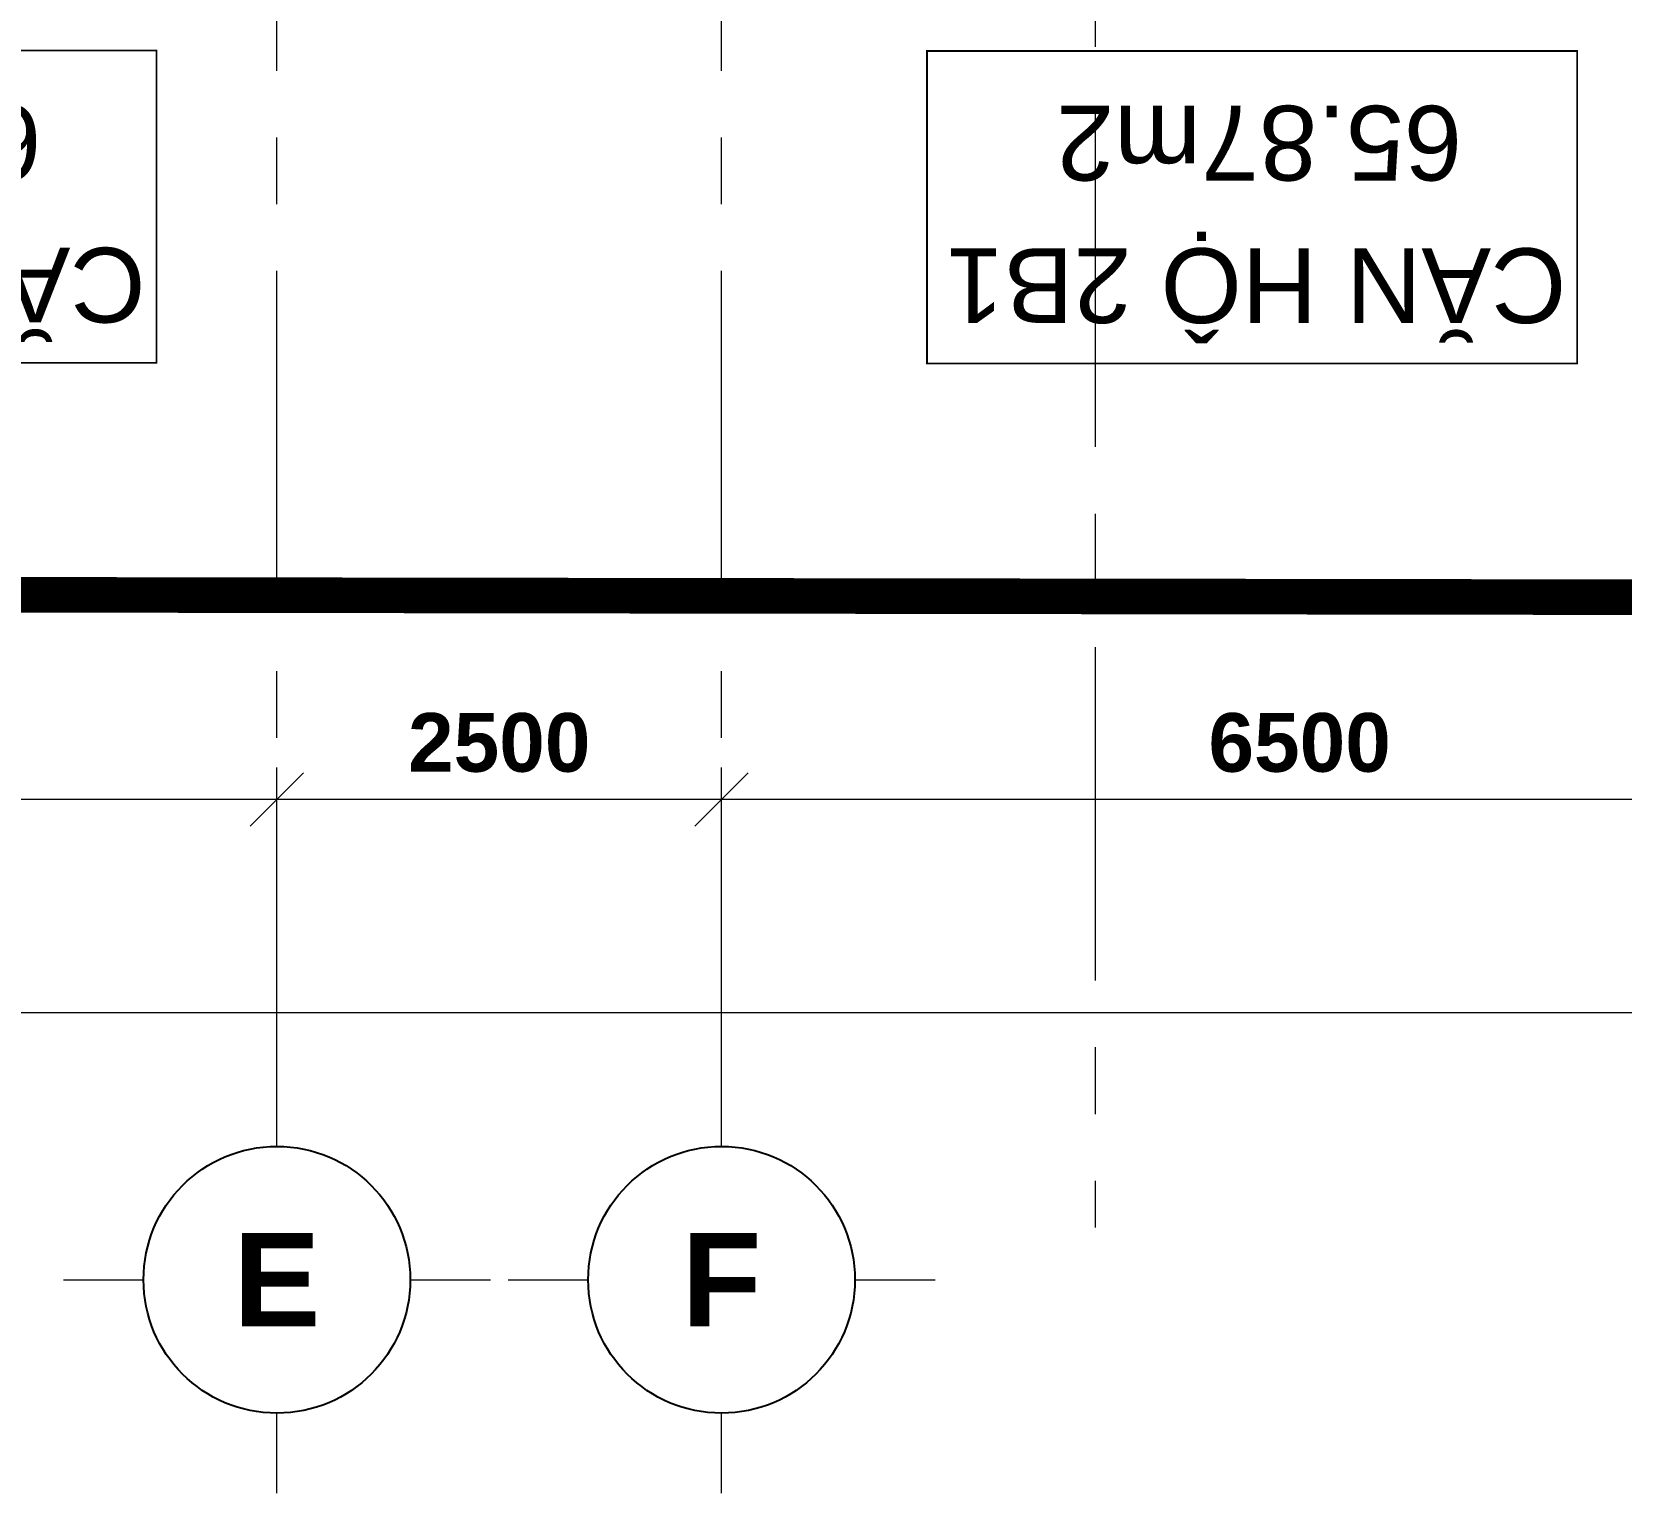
# Model space of a CAD drawing. Header units: millimetres. Extents: x -100356 to 314685, y 446 to 1273965.
# Drawn here: x 62813 to 71749, y 783084 to 791300 of the extents above; entities that cross this region are included whole.
import ezdxf
from ezdxf.enums import TextEntityAlignment as Align
from ezdxf.xclip import XClip

# ---------------------------------------------------------------- set-up
doc = ezdxf.new("R2010")
doc.units = ezdxf.units.MM
doc.header["$XCLIPFRAME"] = 2
doc.linetypes.add('20180221 BF$0$DASHDOT', pattern=[1, 0.5, -0.25, 0, -0.25])
doc.linetypes.add('CENTER', pattern=[2, 1.25, -0.25, 0.25, -0.25])
doc.layers.get('DEFPOINTS').update_dxf_attribs({"lineweight": 13})
doc.layers.add('20180221 BF$0$10', color=1, linetype='Continuous')
doc.layers.add('20180221 BF$0$TREE', color=99, linetype='Continuous')
for name, color, linetype, lineweight in [('20180221 BF$0$setback', 1, 'Continuous', 13), ('A.Concrete', 7, 'Continuous', 25), ('LDIM OUT', 250, 'Continuous', 13), ('LGI', 250, 'CENTER', 9), ('luoicot', 30, 'Continuous', 13), ('TEXT', 6, 'Continuous', 20)]:
    doc.layers.add(name, color=color, linetype=linetype, lineweight=lineweight)
doc.styles.add('ARIAL', font='Font - TrueType - Arial Bold.ttf')
doc.styles.add('VnArial', font='Font - TrueType - Arial.ttf')
doc.dimstyles.new('TL 150 OUT', dxfattribs={"dimscale": 150, "dimtxt": 2.2, "dimasz": 2, "dimexe": 1.2, "dimexo": 1.5, "dimgap": 1, "dimtad": 1, "dimdec": 0, "dimdsep": 46, "dimtxsty": 'ARIAL', "dimblk": 'OBLIQUE', "dimcen": 2, "dimdle": 1.2, "dimclrd": 256, "dimclre": 256, "dimclrt": 4, "dimaunit": 1, "dimadec": 0, "dimazin": 0, "dimtfac": 1, "dimtdec": 0, "dimtix": 1, "dimtmove": 2, "dimatfit": 3, "dimfxl": 1, "dimtolj": 1, "dimtzin": 0, "dimarcsym": 0})

# ---------------------------------------------------------------- blocks, each defined once
blk = doc.blocks.new('2B1 - 66.08')
at = {"layer": 'TEXT', "const_width": 10}
blk.add_lwpolyline([(-3656.1, 1756.4), (0, 1756.4), (0, 0), (-3656.1, 0)], close=True, dxfattribs=at)
at = {"layer": 'TEXT', "style": 'VnArial'}
for s, p in [('65.87m2', (-646.9, 1448.6, 0)), ('CĂN HỘ 2B1', (-61, 647.5, 0))]:
    blk.add_text(s, height=420, rotation=180, dxfattribs=at).set_placement(p)
blk = doc.blocks.new('_Oblique')
at = {"color": 0, "linetype": 'ByBlock', "lineweight": -2}
blk.add_line((-0.5, -0.5), (0.5, 0.5), dxfattribs=at)
blk = doc.blocks.new('*D501')
at = {"layer": 'DEFPOINTS', "color": 0, "ltscale": 1000, "transparency": 16777216}
for p in [(-40950, 49084), (-34450, 49084), (-34450, 47584)]:
    blk.add_point(p, dxfattribs=at)
at = {"layer": 'LDIM OUT', "lineweight": -2, "ltscale": 1000, "transparency": 16777216}
for p, q in [((-40950, 48859), (-40950, 47404)), ((-34450, 48859), (-34450, 47404)), ((-41130, 47584), (-34270, 47584))]:
    blk.add_line(p, q, dxfattribs=at)
at = {"layer": 'LDIM OUT', "lineweight": -2, "ltscale": 1000, "transparency": 16777216, "xscale": 300, "yscale": 300, "zscale": 300, "rotation": 180}
blk.add_blockref('_Oblique', (-40950, 47584), dxfattribs=at)
at = {"layer": 'LDIM OUT', "lineweight": -2, "ltscale": 1000, "transparency": 16777216, "xscale": 300, "yscale": 300, "zscale": 300}
blk.add_blockref('_Oblique', (-34450, 47584), dxfattribs=at)
at = {"layer": 'LDIM OUT', "color": 4, "ltscale": 1000, "transparency": 16777216, "insert": (-37700, 47265.5), "char_height": 330, "attachment_point": 5, "rotation": 180, "style": 'ARIAL'}
blk.add_mtext('\\A1;6500', dxfattribs=at)
blk = doc.blocks.new('*D502')
at = {"layer": 'DEFPOINTS', "color": 0, "ltscale": 1000, "transparency": 16777216}
for p in [(-34450, 49084), (-31950, 49084), (-31950, 47584)]:
    blk.add_point(p, dxfattribs=at)
at = {"layer": 'LDIM OUT', "lineweight": -2, "ltscale": 1000, "transparency": 16777216}
for p, q in [((-34450, 48859), (-34450, 47404)), ((-31950, 48859), (-31950, 47404)), ((-34630, 47584), (-31770, 47584))]:
    blk.add_line(p, q, dxfattribs=at)
at = {"layer": 'LDIM OUT', "lineweight": -2, "ltscale": 1000, "transparency": 16777216, "xscale": 300, "yscale": 300, "zscale": 300, "rotation": 180}
blk.add_blockref('_Oblique', (-34450, 47584), dxfattribs=at)
at = {"layer": 'LDIM OUT', "lineweight": -2, "ltscale": 1000, "transparency": 16777216, "xscale": 300, "yscale": 300, "zscale": 300}
blk.add_blockref('_Oblique', (-31950, 47584), dxfattribs=at)
at = {"layer": 'LDIM OUT', "color": 4, "ltscale": 1000, "transparency": 16777216, "insert": (-33200, 47265.5), "char_height": 330, "attachment_point": 5, "rotation": 180, "style": 'ARIAL'}
blk.add_mtext('\\A1;2500', dxfattribs=at)
blk = doc.blocks.new('*D503')
at = {"layer": 'DEFPOINTS', "color": 0, "ltscale": 1000, "transparency": 16777216}
for p in [(-31950, 49084), (-25500, 49084), (-25500, 47584)]:
    blk.add_point(p, dxfattribs=at)
at = {"layer": 'LDIM OUT', "lineweight": -2, "ltscale": 1000, "transparency": 16777216}
for p, q in [((-31950, 48859), (-31950, 47404)), ((-25500, 48859), (-25500, 47404)), ((-32130, 47584), (-25320, 47584))]:
    blk.add_line(p, q, dxfattribs=at)
at = {"layer": 'LDIM OUT', "lineweight": -2, "ltscale": 1000, "transparency": 16777216, "xscale": 300, "yscale": 300, "zscale": 300, "rotation": 180}
blk.add_blockref('_Oblique', (-31950, 47584), dxfattribs=at)
at = {"layer": 'LDIM OUT', "lineweight": -2, "ltscale": 1000, "transparency": 16777216, "xscale": 300, "yscale": 300, "zscale": 300}
blk.add_blockref('_Oblique', (-25500, 47584), dxfattribs=at)
at = {"layer": 'LDIM OUT', "color": 4, "ltscale": 1000, "transparency": 16777216, "insert": (-28725, 47265.5), "char_height": 330, "attachment_point": 5, "rotation": 180, "style": 'ARIAL'}
blk.add_mtext('\\A1;6450', dxfattribs=at)
blk = doc.blocks.new('BLOCK TRUC')
for p, q in [((0, 500), (0, 800)), ((500, 0), (800, 0)), ((-800, 0), (-500, 0)), ((0, -800), (0, -500))]:
    blk.add_line(p, q)
at = {"lineweight": 25}
blk.add_circle((0, 0), 500, dxfattribs=at)
at = {"style": 'ARIAL'}
blk.add_attdef('1-2', text='', height=350, rotation=0.00001, dxfattribs=at).set_placement((0, 0), align=Align.MIDDLE_CENTER)
blk = doc.blocks.new('*D508')
at = {"layer": 'DEFPOINTS', "color": 0, "ltscale": 1000, "transparency": 16777216}
for p in [(-49500, 49084), (-8000, 48784), (-8000, 47404)]:
    blk.add_point(p, dxfattribs=at)
at = {"layer": 'LDIM OUT', "lineweight": -2, "ltscale": 1000, "transparency": 16777216}
for p, q in [((-8000, 47629), (-8000, 48964)), ((-49500, 48859), (-49500, 48604)), ((-49680, 48784), (-7820, 48784))]:
    blk.add_line(p, q, dxfattribs=at)
at = {"layer": 'LDIM OUT', "lineweight": -2, "ltscale": 1000, "transparency": 16777216, "xscale": 300, "yscale": 300, "zscale": 300, "rotation": 180}
blk.add_blockref('_Oblique', (-49500, 48784), dxfattribs=at)
at = {"layer": 'LDIM OUT', "lineweight": -2, "ltscale": 1000, "transparency": 16777216, "xscale": 300, "yscale": 300, "zscale": 300}
blk.add_blockref('_Oblique', (-8000, 48784), dxfattribs=at)
at = {"layer": 'LDIM OUT', "color": 4, "ltscale": 1000, "transparency": 16777216, "insert": (-28750, 48465.5), "char_height": 330, "attachment_point": 5, "rotation": 180, "style": 'ARIAL'}
blk.add_mtext('\\A1;41500', dxfattribs=at)
blk = doc.blocks.new('20180221 BF$0$hientrang')
at = {"layer": '20180221 BF$0$10', "color": 1, "linetype": 'Continuous'}
blk.add_line((-113703.7, 94445.2, 0), (-110539.5, 43326, 0), dxfattribs=at)
at = {"layer": '20180221 BF$0$10', "color": 1}
blk.add_line((-113703.7, 94445.2, 0), (-110539.5, 43326, 0), dxfattribs=at)
at = {"layer": '20180221 BF$0$setback', "color": 1, "linetype": '20180221 BF$0$DASHDOT', "ltscale": 200, "const_width": 200, "elevation": 0}
blk.add_lwpolyline([(-64686.9, 107633), (-71608.4, 106511.8), (-73129, 105983.7), (-73129.8, 105413.7), (-77140.5, 104868.8), (-77250, 105248.9), (-77680, 105219.5), (-77899.9, 105349.7), (-82200.2, 105085.2), (-86230.4, 104910.3), (-87270.4, 104901.6), (-90120.5, 104815.3), (-91714, 102077.3), (-92674.1, 102048.5), (-92311.9, 95898), (-95312.1, 95701.8), (-99272.5, 95416.9), (-103262.7, 95231.9), (-108843.4, 94729), (-111843.5, 94612.8), (-113703.7, 94445.2), (-110539.5, 43326), (-98301.2, 45605.8), (-91529.8, 9755.7)], dxfattribs=at)
blk = doc.blocks.new('X-GRID')
at = {"layer": 'LGI', "ltscale": 1500}
for p, q in [((-36550, -7272.6), (-36550, 49990.7)), ((-34450, 49486.8), (-34450, -7272.6)), ((-31950, 49486.8), (-31950, -7272.6))]:
    blk.add_line(p, q, dxfattribs=at)
at = {"xscale": 1.5, "yscale": 1.5, "zscale": 1.5, "rotation": 180}
for p, values in [((-34450, 50284), {'1-2': 'F'}), ((-31950, 50284), {'1-2': 'E'})]:
    blk.add_blockref('BLOCK TRUC', p, dxfattribs=at).add_auto_attribs(values)
at = {"layer": 'LDIM OUT', "ltscale": 1000}
for base, p1, p2, picture, middle in [((-8000, 48784), (-49500, 49084), (-8000, 47404), '*D508', (-28750, 48465.5)), ((-34450, 47584), (-40950, 49084), (-34450, 49084), '*D501', (-37700, 47265.5)), ((-31950, 47584), (-34450, 49084), (-31950, 49084), '*D502', (-33200, 47265.5)), ((-25500, 47584), (-31950, 49084), (-25500, 49084), '*D503', (-28725, 47265.5))]:
    dim = blk.add_linear_dim(base=base, p1=p1, p2=p2, dimstyle='TL 150 OUT', override={"dimtad": 4}, dxfattribs=at)
    dim.commit()
    dim.dimension.update_dxf_attribs({"geometry": picture, "text_midpoint": middle})
blk = doc.blocks.new('A$C60262ED2')
at = {"rotation": 180}
blk.add_blockref('X-GRID', (7408.8, 51484, 0), dxfattribs=at)
blk = doc.blocks.new('column')
at = {"layer": 'luoicot', "ltscale": 0.5}
blk.add_blockref('A$C60262ED2', (-47108.6, -40383.9, 0), dxfattribs=at)

msp = doc.modelspace()

# ---------------------------------------------------------------- block references
at = {"layer": '20180221 BF$0$TREE'}
ref = msp.add_blockref('20180221 BF$0$hientrang', (137502.3, 895676.4, 0), dxfattribs=dict(at, rotation=86.37342821610302))
XClip(ref).set_block_clipping_path([(-133148.1755428242, 112075.9558377523), (-124131.7889780848, -30182.5877385634), (-23551.8986045148, -23807.8059542924), (-32568.2851692542, 118450.7376220233)])
at = {"layer": 'A.Concrete'}
msp.add_blockref('column', (71940.7, 823468.3, 0), dxfattribs=at)
at = {"layer": 'TEXT'}
for p in [(63513.9, 789438.5, 0), (71501.7, 789435.5, 0)]:
    msp.add_blockref('2B1 - 66.08', p, dxfattribs=at)

doc.saveas('drawing.dxf')
